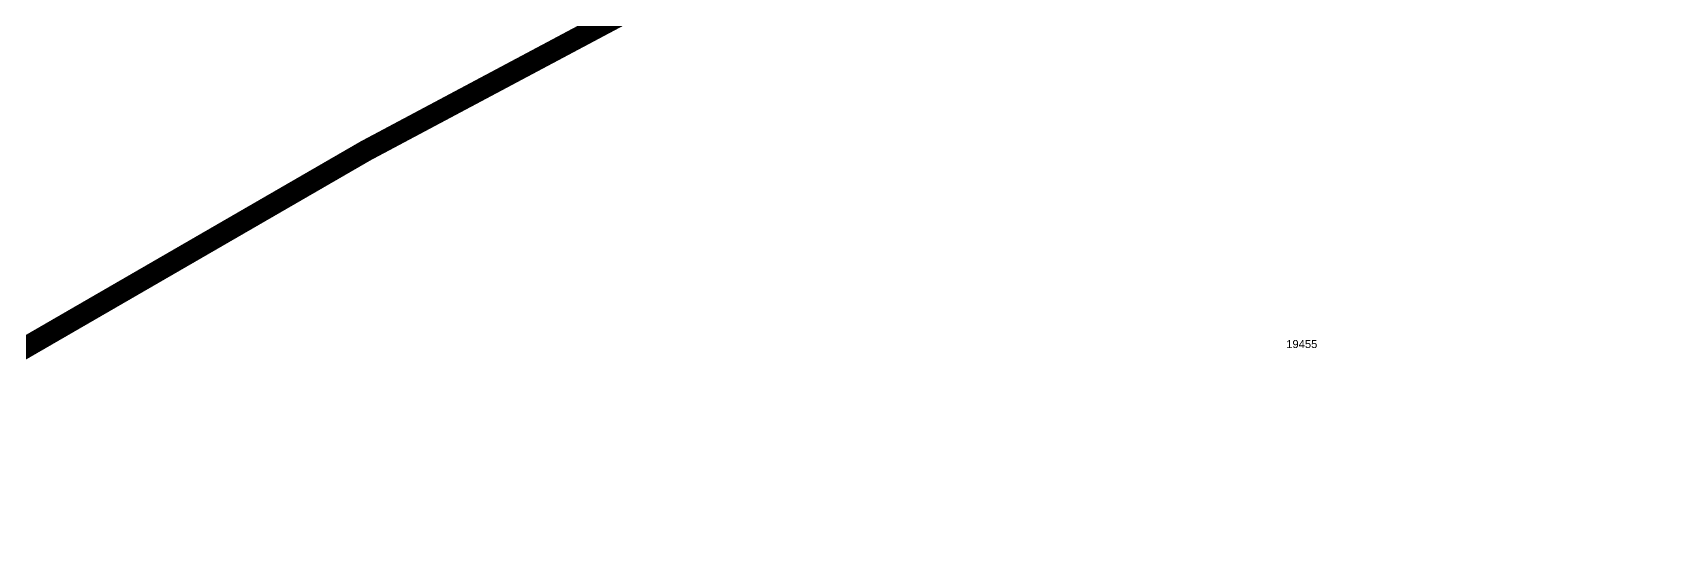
# Model space of a CAD drawing. Header units: feet. Extents: x 865220 to 2821149, y -2240498 to 944432.
# Drawn here: x 2812996 to 2814532, y 937289 to 937761 of the extents above; entities that cross this region are included whole.
import ezdxf
from ezdxf.enums import TextEntityAlignment as Align

# ---------------------------------------------------------------- set-up
doc = ezdxf.new("R2010")
doc.units = ezdxf.units.FT
doc.header["$LTSCALE"] = 0.015
doc.header["$MEASUREMENT"] = 0
doc.layers.add('Dakota County Addresses', color=7, linetype='Continuous')
doc.layers.add('WORK BOUNDARY', color=110, linetype='Continuous', lineweight=40)
doc.styles.add('Dimensions 100', font='arial.ttf')

# ---------------------------------------------------------------- blocks, each defined once
blk = doc.blocks.new('ACMAP_ANN_TEMPLATE_Dakota County Addresses')
at = {"layer": 'Dakota County Addresses', "style": 'Dimensions 100'}
blk.add_attdef('DakotaCountyAddress', text='', height=50, dxfattribs=at).set_placement((0, 0), align=Align.CENTER)

msp = doc.modelspace()

# ---------------------------------------------------------------- linework, layer by layer
at = {"layer": 'WORK BOUNDARY', "lineweight": 100, "const_width": 20}
msp.add_lwpolyline([(2811262.3, 940576.3), (2811264.1, 940364.9), (2811316.3, 940142.9), (2811416.4, 939865.6), (2811694, 939406.3), (2811991.4, 938913.9), (2812296.9, 938443.7), (2812490.7, 938000.4), (2812708.6, 937304), (2813307.7, 937650), (2813307.7, 937650), (2813771.6, 937896.8), (2813778.5, 938397.4), (2813704.1, 938770.5), (2813702.7, 939000.7), (2813727, 939289.3), (2813889.3, 939357.3), (2814093.5, 939425.3), (2814296.3, 939460.6), (2814629, 939485.4)], dxfattribs=at)

# ---------------------------------------------------------------- block references
at = {"layer": 'Dakota County Addresses', "lineweight": 5, "xscale": 0.15, "yscale": 0.15, "zscale": 0.15}
msp.add_blockref('ACMAP_ANN_TEMPLATE_Dakota County Addresses', (2814185.2, 937465.3), dxfattribs=at).add_auto_attribs({'DakotaCountyAddress': '19455'})

doc.saveas('drawing.dxf')
